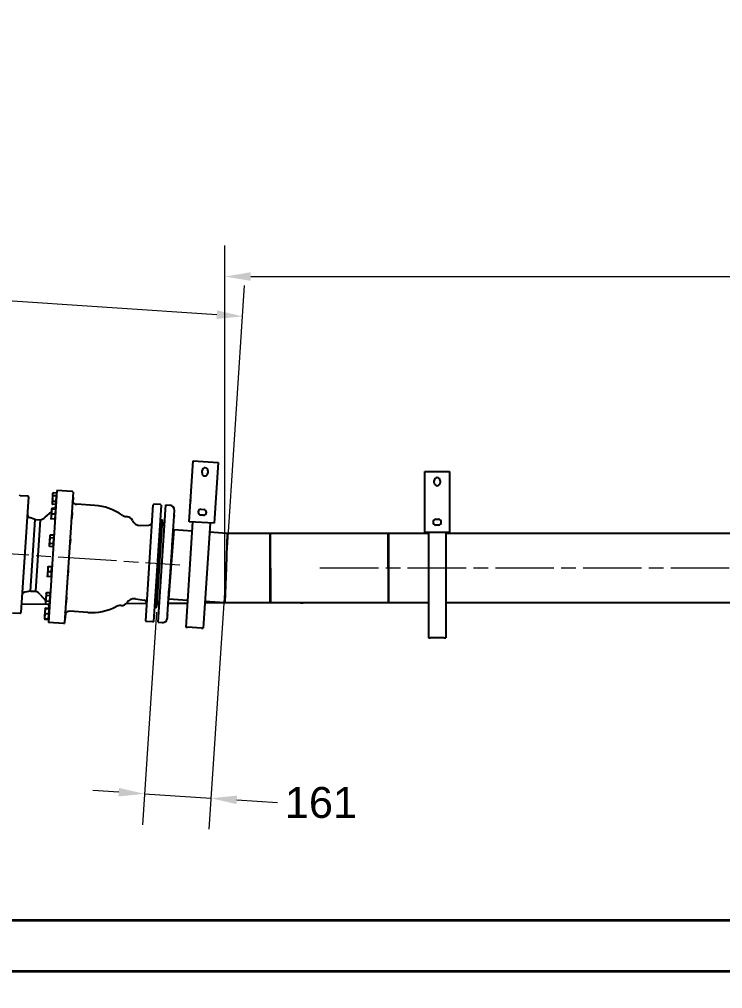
# Model space of a CAD drawing. Header units: millimetres. Extents: x 0 to 14850, y -38768 to 10500.
# Drawn here: x 2025 to 3728, y -41 to 2308 of the extents above; entities that cross this region are included whole.
import ezdxf

# ---------------------------------------------------------------- set-up
doc = ezdxf.new("R2010")
doc.units = ezdxf.units.MM
doc.header["$LTSCALE"] = 25
doc.linetypes.add('CHAIN', pattern=[0.3543, 0.2362, -0.0295, 0.0591, -0.0295])
doc.layers.get('0').update_dxf_attribs({"lineweight": 18})
for name, color, linetype, lineweight in [('Border', 7, 'Continuous', 35), ('Centerline', 7, 'Continuous', 18), ('Dimension', 7, 'Continuous', 18), ('Visible', 7, 'Continuous', 25)]:
    doc.layers.add(name, color=color, linetype=linetype, lineweight=lineweight)
doc.styles.add('Title', font='arial.ttf')
doc.dimstyles.new('Default - Method 2b', dxfattribs={"dimscale": 25, "dimtxt": 3, "dimasz": 2.5, "dimexe": 3, "dimexo": 0.5, "dimgap": 0.7, "dimtad": 0, "dimtoh": 1, "dimdec": 1, "dimrnd": 1e-08, "dimtxsty": 'Title', "dimcen": 0.09, "dimdle": 10, "dimclrd": 256, "dimclre": 256, "dimclrt": 7, "dimadec": 0, "dimazin": 2, "dimtfac": 0.833333, "dimtdec": 1, "dimtmove": 0, "dimatfit": 3, "dimfxl": 1, "dimtolj": 1, "dimlwd": -1, "dimlwe": -1, "dimarcsym": 0})

# ---------------------------------------------------------------- blocks, each defined once
blk = doc.blocks.new('Borders Bigadan Border')
at = {"layer": 'Border'}
for p, q in [((20, 5), (589, 5)), ((594, 0), (0, 0))]:
    blk.add_line(p, q, dxfattribs=at)
blk = doc.blocks.new('*D49')
at = {"layer": 'Defpoints', "color": 0, "transparency": 16777216}
for p in [(4831.7, 7436.9), (822.5, 7008.3), (6810.5, 6798.7), (3823.4, -38768.2)]:
    blk.add_point(p, dxfattribs=at)
at = {"layer": 'Dimension', "transparency": 16777216}
for p, q in [((821.7, 7020.8), (795.3, 7423.8)), ((6811.3, 6811.2), (6851.4, 7423.8))]:
    blk.add_line(p, q, dxfattribs=at)
blk.add_arc((3823.4, -38768.2), 46216.1, 86.32687, 93.67315, dxfattribs=at)
for points in [[(863.2, 7342.6), (861.9, 7363.4), (800.2, 7349)], [(6784.8, 7363.4), (6783.5, 7342.6), (6846.5, 7349)]]:
    blk.add_solid(points, dxfattribs=at)
at = {"layer": 'Dimension', "color": 7, "transparency": 16777216, "insert": (3778.9, 7465.4), "char_height": 75, "attachment_point": 7, "style": 'Title'}
blk.add_mtext('\\A1;8°', dxfattribs=at)
blk = doc.blocks.new('*D54')
at = {"layer": 'Defpoints', "color": 0, "transparency": 16777216}
for p in [(2565.7, 1588), (836.2, 1194.5), (2525.7, 978.5)]:
    blk.add_point(p, dxfattribs=at)
at = {"layer": 'Dimension', "transparency": 16777216}
for p, q in [((837.1, 1207), (874.2, 1774)), ((931.7, 1695.1), (1142, 1681.3)), ((2503.3, 1592.1), (1393.7, 1664.8)), ((2526.6, 991), (2570.6, 1662.8))]:
    blk.add_line(p, q, dxfattribs=at)
for points in [[(932.4, 1705.5), (931, 1684.7), (869.3, 1699.2)], [(2504, 1602.5), (2502.6, 1581.7), (2565.7, 1588)]]:
    blk.add_solid(points, dxfattribs=at)
at = {"layer": 'Dimension', "color": 7, "transparency": 16777216, "insert": (1159.5, 1634.8), "char_height": 75, "attachment_point": 7, "style": 'Title'}
blk.add_mtext('\\A1;1700', dxfattribs=at)
blk = doc.blocks.new('*D56')
at = {"layer": 'Defpoints', "color": 0, "transparency": 16777216}
for p in [(5123.2, 1684.5), (2523, 894.4), (5123.2, 894.4)]:
    blk.add_point(p, dxfattribs=at)
at = {"layer": 'Dimension', "transparency": 16777216}
for p, q in [((2523, 906.9), (2523, 1759.5)), ((5123.2, 906.9), (5123.2, 1759.5)), ((2585.5, 1684.5), (5060.7, 1684.5))]:
    blk.add_line(p, q, dxfattribs=at)
for points in [[(2585.5, 1695), (2585.5, 1674.1), (2523, 1684.5)], [(5060.7, 1695), (5060.7, 1674.1), (5123.2, 1684.5)]]:
    blk.add_solid(points, dxfattribs=at)
at = {"layer": 'Dimension', "color": 7, "transparency": 16777216, "insert": (3766.6, 1702), "char_height": 75, "attachment_point": 7, "style": 'Title'}
blk.add_mtext('\\A1;2600', dxfattribs=at)
blk = doc.blocks.new('*D64')
at = {"layer": 'Defpoints', "color": 0, "transparency": 16777216}
for p in [(2525.7, 978.5), (2357.7, 883.3), (2489.1, 420.2)]:
    blk.add_point(p, dxfattribs=at)
at = {"layer": 'Dimension', "transparency": 16777216}
for p, q in [((2524.9, 966.1), (2484.2, 345.4)), ((2356.8, 870.9), (2323.1, 356)), ((2265.6, 434.9), (2203.3, 439)), ((2328, 430.8), (2489.1, 420.2)), ((2551.5, 416.2), (2650.6, 409.7))]:
    blk.add_line(p, q, dxfattribs=at)
for points in [[(2266.3, 445.3), (2264.9, 424.5), (2328, 430.8)], [(2552.2, 426.5), (2550.8, 405.8), (2489.1, 420.2)]]:
    blk.add_solid(points, dxfattribs=at)
at = {"layer": 'Dimension', "color": 7, "transparency": 16777216, "insert": (2668.1, 371.4), "char_height": 75, "attachment_point": 7, "style": 'Title'}
blk.add_mtext('\\A1;161', dxfattribs=at)

msp = doc.modelspace()

# ---------------------------------------------------------------- linework, layer by layer
at = {"layer": 'Centerline', "linetype": 'CHAIN', "ltscale": 23.990969}
for p, q in [((1058.57, 1074.72), (2413.99, 985.86)), ((2753.03, 978.54), (5182.91, 978.54))]:
    msp.add_line(p, q, dxfattribs=at)
at = {"layer": 'Visible'}
for p, q in [((2436.61, 1090.36), (2446.29, 1238.04)), ((2446.29, 1238.04), (2506.17, 1234.11)), ((2506.17, 1234.11), (2496.48, 1086.43)), ((2467.41, 1208.59), (2467.81, 1214.58)), ((2481.78, 1213.67), (2481.38, 1207.68)), ((3007.09, 1064.29), (3007.09, 1212.29)), ((3007.09, 1212.29), (3067.09, 1212.29)), ((3067.09, 1212.29), (3067.09, 1064.29)), ((3030.09, 1184.29), (3030.09, 1190.29)), ((3044.09, 1190.29), (3044.09, 1184.29)), ((2027.15, 1154.03), (2045.11, 1152.85)), ((2116.11, 1165.73), (2095.17, 846.42)), ((2105.5, 1156.86), (2104.82, 1146.49)), ((2105.61, 1158.46), (2105.5, 1156.86)), ((2105.61, 1158.46), (2106.8, 1160.25)), ((2114.46, 1152.8), (2106.35, 1153.33)), ((2114.91, 1159.71), (2106.8, 1160.25)), ((2114.46, 1152.8), (2113.55, 1138.97)), ((2114.91, 1159.71), (2114.46, 1152.8)), ((2114.72, 1156.86), (2115.52, 1156.81)), ((2153.53, 1163.28), (2116.11, 1165.73)), ((2154.93, 1161.69), (2134.19, 845.36)), ((2155.16, 1149.98), (2154.23, 1151.04)), ((2046.98, 1150.72), (2028.6, 870.33)), ((2104.14, 1136.12), (2104.04, 1134.52)), ((2104.04, 1134.52), (2104.99, 1132.59)), ((2104.82, 1146.49), (2104.14, 1136.12)), ((2113.1, 1132.06), (2104.99, 1132.59)), ((2113.55, 1138.97), (2105.44, 1139.51)), ((2113.55, 1138.97), (2113.1, 1132.06)), ((2113.28, 1134.91), (2114.08, 1134.86)), ((2154.27, 1136.46), (2153.48, 1135.77)), ((2155.16, 1149.98), (2154.27, 1136.46)), ((2207.44, 1129.68), (2163.04, 1132.59)), ((2330.91, 850.01), (2349.36, 1131.4)), ((2368.32, 1130.16), (2349.87, 848.76)), ((2366.92, 1131.75), (2350.96, 1132.8)), ((2361.25, 846.51), (2379.89, 1130.9)), ((2379.89, 1130.9), (2389.37, 1130.28)), ((2439.31, 1143.04), (2438.79, 1135.06)), ((2439.54, 1135.01), (2438.79, 1135.06)), ((2440.06, 1142.99), (2439.31, 1143.04)), ((2087.55, 1101.04), (2102.72, 1114.33)), ((2102.76, 1115.03), (2101.98, 1103.05)), ((2103.15, 1121.02), (2102.76, 1115.03)), ((2103.15, 1121.02), (2104.34, 1122.8)), ((2111.55, 1108.44), (2103.44, 1108.97)), ((2112.33, 1120.41), (2104.22, 1120.95)), ((2110.73, 1122.38), (2104.34, 1122.8)), ((2111.55, 1108.44), (2110.76, 1096.47)), ((2112.33, 1120.41), (2111.55, 1108.44)), ((2112.27, 1119.42), (2113.07, 1119.36)), ((2152.7, 1112.53), (2151.77, 1113.59)), ((2152.7, 1112.53), (2151.82, 1099.01)), ((2399.8, 1105.83), (2399.66, 1103.77)), ((2399.8, 1105.83), (2400.56, 1117.52)), ((2470.72, 1106.16), (2464.73, 1106.55)), ((2465.65, 1120.52), (2471.64, 1120.13)), ((2063.43, 1096.03), (2049.75, 1100.42)), ((2052.05, 922.4), (2063.43, 1096.03)), ((2063.43, 1096.03), (2075.54, 1095.24)), ((2075.54, 1095.24), (2064.15, 921.61)), ((2101.98, 1103.05), (2101.58, 1097.07)), ((2110.76, 1096.47), (2102.65, 1097)), ((2110.83, 1097.46), (2111.63, 1097.41)), ((2151.82, 1099.01), (2150.76, 1098.09)), ((2285.99, 1102.49), (2284.04, 1102.61)), ((2317.86, 1081.46), (2338.94, 1082.24)), ((2355.16, 883.49), (2369.02, 1095.04)), ((2357.65, 883.33), (2371.52, 1094.87)), ((2368.96, 1094.04), (2366.08, 1095.96)), ((2369.02, 1095.04), (2371.52, 1094.87)), ((2395.02, 1032.99), (2399.66, 1103.77)), ((2444.6, 1089.83), (2427.9, 835.13)), ((2496.48, 1086.43), (2436.61, 1090.36)), ((2487, 1087.05), (2470.31, 832.35)), ((3034.09, 1096.29), (3040.09, 1096.29)), ((3040.09, 1082.29), (3034.09, 1082.29)), ((2098.9, 1056.15), (2100.09, 1057.94)), ((2108.2, 1057.4), (2100.09, 1057.94)), ((2108.2, 1057.4), (2107.75, 1050.49)), ((2387.15, 903.29), (2400.27, 1071.09)), ((2399.45, 1060.52), (2396.82, 1060.5)), ((2400.27, 1071.09), (2443.18, 1068.28)), ((2485.59, 1065.5), (2528.49, 1062.69)), ((2528.49, 1062.69), (2525.74, 978.54)), ((2528.49, 1062.69), (2632.24, 1062.69)), ((2632.24, 1062.69), (2633.21, 894.39)), ((2632.74, 1061.86), (2632.24, 1061.86)), ((2632.74, 894.39), (2632.74, 1062.69)), ((2632.74, 1062.69), (2918.74, 1062.69)), ((2919.21, 894.39), (2918.24, 1062.69)), ((2918.24, 1062.69), (3015.84, 1062.69)), ((2918.74, 1062.69), (2918.74, 894.39)), ((3067.09, 1064.29), (3007.09, 1064.29)), ((3015.84, 1064.29), (3015.84, 809.04)), ((3058.34, 1064.29), (3058.34, 809.04)), ((3058.34, 1062.69), (5015.84, 1062.69)), ((2097.44, 1033.81), (2097.33, 1032.2)), ((2098.12, 1044.18), (2097.44, 1033.81)), ((2098.8, 1054.55), (2098.12, 1044.18)), ((2106.84, 1036.66), (2098.73, 1037.2)), ((2098.9, 1056.15), (2098.8, 1054.55)), ((2107.75, 1050.49), (2099.64, 1051.02)), ((2106.84, 1036.66), (2106.39, 1029.75)), ((2107.75, 1050.49), (2106.84, 1036.66)), ((2108.02, 1054.55), (2108.82, 1054.5)), ((2147.57, 1034.15), (2146.5, 1033.22)), ((2148.45, 1047.67), (2147.52, 1048.73)), ((2148.45, 1047.67), (2147.57, 1034.15)), ((2097.33, 1032.2), (2098.28, 1030.28)), ((2106.39, 1029.75), (2098.28, 1030.28)), ((2106.58, 1032.6), (2107.38, 1032.55)), ((2388.49, 933.38), (2394.72, 1028.46)), ((2395.02, 1032.99), (2394.72, 1028.46)), ((2092.81, 963.29), (2092.42, 957.31)), ((2093.6, 975.27), (2092.81, 963.29)), ((2093.99, 981.26), (2093.6, 975.27)), ((2102.39, 968.68), (2094.28, 969.21)), ((2103.17, 980.65), (2095.06, 981.19)), ((2102.39, 968.68), (2101.6, 956.71)), ((2103.17, 980.65), (2102.39, 968.68)), ((2103.11, 979.66), (2103.91, 979.6)), ((2143.54, 972.77), (2142.61, 973.83)), ((2143.54, 972.77), (2142.66, 959.25)), ((2525.74, 978.54), (2522.98, 894.39)), ((2101.6, 956.71), (2093.49, 957.24)), ((2101.67, 957.7), (2102.47, 957.65)), ((2142.66, 959.25), (2141.59, 958.32)), ((2052.05, 922.4), (2037.91, 919.84)), ((2052.05, 922.4), (2064.15, 921.61)), ((2089.74, 916.39), (2089.63, 914.79)), ((2089.74, 916.39), (2090.93, 918.18)), ((2099.04, 917.64), (2090.93, 918.18)), ((2099.04, 917.64), (2098.59, 910.73)), ((2384.03, 865.36), (2388.21, 929.05)), ((2388.49, 933.38), (2388.21, 929.05)), ((2075.31, 914.29), (2088.61, 899.13)), ((2088.28, 894.05), (2088.17, 892.45)), ((2088.95, 904.42), (2088.28, 894.05)), ((2089.63, 914.79), (2088.95, 904.42)), ((2097.68, 896.9), (2089.57, 897.44)), ((2098.59, 910.73), (2090.48, 911.26)), ((2097.68, 896.9), (2097.23, 889.99)), ((2097.42, 892.84), (2098.21, 892.79)), ((2098.59, 910.73), (2097.68, 896.9)), ((2098.85, 914.79), (2099.65, 914.74)), ((2138.4, 894.39), (2137.34, 893.46)), ((2139.29, 907.91), (2138.37, 908.96)), ((2139.29, 907.91), (2138.4, 894.39)), ((2306.2, 903.63), (2327, 900.11)), ((2387.15, 903.29), (2432.17, 900.34)), ((2708.8, 894), (2474.26, 892.65)), ((2474.58, 897.56), (2522.98, 894.39)), ((2522.98, 894.39), (2633.21, 894.39)), ((2632.74, 894.39), (2918.74, 894.39)), ((2919.21, 894.39), (3015.84, 894.39)), ((3058.34, 894.39), (5015.84, 894.39)), ((2008.51, 869.64), (2026.47, 868.46)), ((2090.5, 890.43), (2029.89, 890.08)), ((2086.89, 872.96), (2086.11, 860.98)), ((2087.28, 878.95), (2086.89, 872.96)), ((2087.28, 878.95), (2088.48, 880.73)), ((2088.17, 892.45), (2089.12, 890.52)), ((2096.47, 878.34), (2088.35, 878.88)), ((2096.59, 880.2), (2088.48, 880.73)), ((2097.23, 889.99), (2089.12, 890.52)), ((2096.47, 878.34), (2095.68, 866.37)), ((2096.4, 877.35), (2097.2, 877.29)), ((2096.59, 880.2), (2096.47, 878.34)), ((2136.84, 870.46), (2135.95, 856.94)), ((2136.84, 870.46), (2136.14, 871.25)), ((2190.44, 870.24), (2146.03, 873.15)), ((2271.86, 886.95), (2269.91, 887.08)), ((2333.65, 891.83), (2283.68, 891.55)), ((2355.22, 884.49), (2352.11, 882.96)), ((2355.16, 883.49), (2357.65, 883.33)), ((2360.13, 891.99), (2358.22, 891.98)), ((2431.65, 892.4), (2385.79, 892.14)), ((2086.11, 860.98), (2085.72, 855)), ((2085.72, 855), (2086.66, 853.07)), ((2094.77, 852.54), (2086.66, 853.07)), ((2094.9, 854.39), (2086.78, 854.93)), ((2095.68, 866.37), (2087.57, 866.9)), ((2094.9, 854.39), (2094.77, 852.54)), ((2095.68, 866.37), (2094.9, 854.39)), ((2094.96, 855.39), (2095.76, 855.34)), ((2132.59, 843.97), (2095.17, 846.42)), ((2135.95, 856.94), (2134.89, 856.01)), ((2348.28, 847.36), (2332.31, 848.41)), ((2361.25, 846.51), (2370.73, 845.89)), ((2383.49, 857.08), (2383.93, 863.76)), ((2384.03, 865.36), (2383.93, 863.76)), ((2427.9, 835.13), (2431.89, 834.87)), ((2466.32, 832.61), (2431.89, 834.87)), ((2466.32, 832.61), (2470.31, 832.35)), ((3015.84, 809.04), (3019.84, 809.04)), ((3054.34, 809.04), (3019.84, 809.04)), ((3054.34, 809.04), (3058.34, 809.04))]:
    msp.add_line(p, q, dxfattribs=at)
for centre, radius, start, end in [((2474.4, 1208.14), 7, 176.24937, 356.24937), ((2474.79, 1214.12), 7, 356.24937, 176.24937), ((3037.09, 1190.29), 7, 0, 180), ((3037.09, 1184.29), 7, 180, 0), ((2027.02, 1152.03), 2, 86.24937, 176.24937), ((2044.98, 1150.85), 2, 356.24937, 86.24937), ((2153.43, 1161.78), 1.5, 356.24937, 86.24937), ((2093.93, 1133.23), 20, 320.83883, 356.24937), ((2163.69, 1142.57), 10, 202.0913, 266.24937), ((2198.94, 999.96), 130, 54.82546, 86.24937), ((2350.86, 1131.3), 1.5, 86.24937, 176.24937), ((2366.82, 1130.26), 1.5, 356.24937, 86.24937), ((2388.59, 1118.31), 12, 356.24937, 86.24937), ((2052.2, 1108.04), 8, 176.24937, 252.21312), ((2285.35, 1122.57), 20, 234.82546, 266.24937), ((2465.19, 1113.54), 7, 86.24937, 266.24937), ((2471.18, 1113.14), 7, 266.24937, 86.24937), ((2071.07, 1119.83), 25, 280.28561, 311.24937), ((2285.01, 1087.52), 15, 23.45226, 86.24937), ((2317.12, 1101.45), 20, 203.45226, 272.11794), ((2338.64, 1090.23), 8, 272.11794, 356.24937), ((2381.51, 1079.19), 11, 113.28506, 176.24937), ((3034.09, 1089.29), 7, 90, 270), ((3040.09, 1089.29), 7, 270, 90), ((2039.34, 911.97), 8, 100.28561, 176.24937), ((2056.52, 897.8), 25, 41.24937, 72.21312), ((2272.84, 901.92), 15, 266.24937, 329.04647), ((2302.86, 883.91), 20, 80.3808, 149.04647), ((2325.66, 892.22), 8, 356.24937, 80.3808), ((2369.61, 897.58), 11, 176.24937, 239.21367), ((2026.6, 870.46), 2, 266.24937, 356.24937), ((2077.43, 881.54), 20, 356.24937, 25.36742), ((2145.38, 863.17), 10, 86.24937, 150.40743), ((2198.94, 999.96), 130, 266.24937, 297.67327), ((2268.6, 867.12), 20, 86.24937, 117.67327), ((2332.41, 849.91), 1.5, 176.24937, 266.24937), ((2348.38, 848.86), 1.5, 266.24937, 356.24937), ((2371.52, 857.87), 12, 266.24937, 356.24937), ((2132.69, 845.46), 1.5, 266.24937, 356.24937)]:
    msp.add_arc(centre, radius, start, end, dxfattribs=at)
msp.add_ellipse((2708.31, 978.15), major_axis=(0.49, -84.15), ratio=0.7071068, start_param=6.1829987, end_param=6.3752125, dxfattribs=at)
for points, weights in [([(2106.35, 1153.33), (2105.03, 1149.7), (2104.82, 1146.49)], [1, 1.0379548493, 1]), ([(2105.5, 1156.86), (2105.4, 1155.26), (2106.35, 1153.33)], [1, 1.0379548493, 1]), ([(2106.8, 1160.25), (2105.61, 1158.46), (2105.5, 1156.86)], [1, 1.0379548493, 1]), ([(2104.14, 1136.12), (2104.04, 1134.52), (2104.99, 1132.59)], [1, 1.0379548493, 1]), ([(2105.44, 1139.51), (2104.25, 1137.72), (2104.14, 1136.12)], [1, 1.0379548493, 1]), ([(2104.82, 1146.49), (2104.61, 1143.28), (2105.44, 1139.51)], [1, 1.0379548493, 1]), ([(2103.44, 1108.97), (2102.16, 1105.83), (2101.98, 1103.05)], [1, 1.0379548493, 1]), ([(2102.76, 1115.03), (2102.58, 1112.25), (2103.44, 1108.97)], [1, 1.0379548493, 1]), ([(2104.22, 1120.95), (2102.94, 1117.81), (2102.76, 1115.03)], [1, 1.0379548493, 1]), ([(2103.15, 1121.02), (2103.15, 1121.02), (2104.22, 1120.95)], [1, 1.0379548493, 1]), ([(2104.34, 1122.8), (2103.72, 1121.86), (2103.4, 1121)], [1, 1.01965956375, 1.01895290532]), ([(2102.65, 1097), (2101.58, 1097.07), (2101.58, 1097.07)], [1, 1.0379548493, 1]), ([(2101.98, 1103.05), (2101.79, 1100.28), (2102.65, 1097)], [1, 1.0379548493, 1]), ([(2100.09, 1057.94), (2098.9, 1056.15), (2098.8, 1054.55)], [1, 1.0379548493, 1]), ([(2097.44, 1033.81), (2097.33, 1032.2), (2098.28, 1030.28)], [1, 1.0379548493, 1]), ([(2098.73, 1037.2), (2097.54, 1035.41), (2097.44, 1033.81)], [1, 1.0379548493, 1]), ([(2098.12, 1044.18), (2097.91, 1040.97), (2098.73, 1037.2)], [1, 1.0379548493, 1]), ([(2099.64, 1051.02), (2098.33, 1047.39), (2098.12, 1044.18)], [1, 1.0379548493, 1]), ([(2098.8, 1054.55), (2098.69, 1052.94), (2099.64, 1051.02)], [1, 1.0379548493, 1]), ([(2092.81, 963.29), (2092.63, 960.52), (2093.49, 957.24)], [1, 1.0379548493, 1]), ([(2094.28, 969.21), (2093, 966.07), (2092.81, 963.29)], [1, 1.0379548493, 1]), ([(2093.6, 975.27), (2093.42, 972.49), (2094.28, 969.21)], [1, 1.0379548493, 1]), ([(2095.06, 981.19), (2093.78, 978.05), (2093.6, 975.27)], [1, 1.0379548493, 1]), ([(2093.99, 981.26), (2093.99, 981.26), (2095.06, 981.19)], [1, 1.0379548493, 1]), ([(2093.49, 957.24), (2092.42, 957.31), (2092.42, 957.31)], [1, 1.0379548493, 1]), ([(2090.93, 918.18), (2089.74, 916.39), (2089.63, 914.79)], [1, 1.0379548493, 1]), ([(2088.28, 894.05), (2088.17, 892.45), (2089.12, 890.52)], [1, 1.0379548493, 1]), ([(2089.57, 897.44), (2088.38, 895.65), (2088.28, 894.05)], [1, 1.0379548493, 1]), ([(2088.95, 904.42), (2088.74, 901.21), (2089.57, 897.44)], [1, 1.0379548493, 1]), ([(2090.48, 911.26), (2089.17, 907.63), (2088.95, 904.42)], [1, 1.0379548493, 1]), ([(2089.63, 914.79), (2089.53, 913.19), (2090.48, 911.26)], [1, 1.0379548493, 1]), ([(2086.89, 872.96), (2086.71, 870.18), (2087.57, 866.9)], [1, 1.0379548493, 1]), ([(2088.35, 878.88), (2087.07, 875.74), (2086.89, 872.96)], [1, 1.0379548493, 1]), ([(2087.28, 878.95), (2087.28, 878.95), (2088.35, 878.88)], [1, 1.0379548493, 1]), ([(2088.48, 880.73), (2087.85, 879.79), (2087.53, 878.93)], [1, 1.01965956375, 1.01895290532]), ([(2086.78, 854.93), (2085.72, 855), (2085.72, 855)], [1, 1.0379548493, 1]), ([(2085.96, 854.98), (2086.16, 854.09), (2086.66, 853.07)], [1.01895290532, 1.01965956375, 1]), ([(2086.11, 860.98), (2085.93, 858.21), (2086.78, 854.93)], [1, 1.0379548493, 1]), ([(2087.57, 866.9), (2086.29, 863.76), (2086.11, 860.98)], [1, 1.0379548493, 1])]:
    msp.add_rational_spline(points, weights, degree=2, dxfattribs=at)
for points, knots in [([(2153.48, 1135.77), (2153.48, 1135.76), (2153.47, 1135.76), (2153.43, 1135.74), (2153.37, 1135.82), (2153.29, 1136.18), (2153.27, 1136.46), (2153.3, 1136.84)], [2.23171863, 2.23171863, 2.23171863, 2.23171863, 2.25494292, 2.25494292, 2.4488197, 2.4488197, 2.6508871, 2.6508871, 2.6508871, 2.6508871]), ([(2399.66, 1103.77), (2399.67, 1103.96), (2399.69, 1104.15), (2399.73, 1104.83), (2399.75, 1105.24), (2399.78, 1105.65), (2399.79, 1105.75), (2399.8, 1105.83)], [-2.19527918, -2.19527918, -2.19527918, -2.19527918, -2.09934923, -2.09934923, -1.8229843, -1.8229843, -1.70977025, -1.70977025, -1.70977025, -1.70977025]), ([(2394.72, 1028.46), (2394.74, 1028.78), (2394.77, 1029.1), (2394.84, 1030.31), (2394.9, 1031.18), (2394.98, 1032.34), (2395, 1032.67), (2395.02, 1032.99)], [-2.19527918, -2.19527918, -2.19527918, -2.19527918, -2.09934923, -2.09934923, -1.8229843, -1.8229843, -1.70977025, -1.70977025, -1.70977025, -1.70977025]), ([(2388.21, 929.05), (2388.22, 929.3), (2388.24, 929.56), (2388.31, 930.59), (2388.36, 931.42), (2388.44, 932.65), (2388.47, 933.01), (2388.49, 933.38)], [-2.19527918, -2.19527918, -2.19527918, -2.19527918, -2.09934923, -2.09934923, -1.8229843, -1.8229843, -1.70977025, -1.70977025, -1.70977025, -1.70977025]), ([(2135.82, 870.21), (2135.84, 870.59), (2135.9, 870.86), (2136.03, 871.22), (2136.1, 871.3), (2136.14, 871.25)], [1.44816762, 1.44816762, 1.44816762, 1.44816762, 1.6622591, 1.6622591, 1.88681946, 1.88681946, 1.88681946, 1.88681946]), ([(2383.93, 863.76), (2383.93, 863.79), (2383.93, 863.85), (2383.95, 864.1), (2383.97, 864.4), (2384.01, 864.97), (2384.02, 865.16), (2384.03, 865.36)], [-2.19527918, -2.19527918, -2.19527918, -2.19527918, -2.09934923, -2.09934923, -1.8229843, -1.8229843, -1.70977025, -1.70977025, -1.70977025, -1.70977025])]:
    msp.add_open_spline(points, degree=3, knots=knots, dxfattribs=at)
for points in [[(2150.76, 1098.09), (2150.76, 1098.08), (2150.76, 1098.09), (2150.76, 1098.1)], [(2138.36, 908.95), (2138.36, 908.96), (2138.36, 908.97), (2138.37, 908.96)]]:
    msp.add_open_spline(points, degree=3, dxfattribs=at)

# ---------------------------------------------------------------- block references
at = {"xscale": 25, "yscale": 25, "zscale": 25}
msp.add_blockref('Borders Bigadan Border', (0, 0), dxfattribs=at)

# ---------------------------------------------------------------- dimensions: what is measured, and where the dimension line sits
at = {"layer": 'Dimension'}
dim = msp.add_angular_dim_3p(base=(4831.73, 7436.95), center=(3823.37, -38768.17), p1=(6810.47, 6798.71), p2=(822.51, 7008.3), dimstyle='Default - Method 2b', override={"dimgap": 0.7, "dimtad": 3, "dimtih": 1, "dimadec": 0, "dimtol": 0, "dimlim": 0, "dimtp": 0, "dimtm": 0, "dimtdec": 0}, dxfattribs=at)
dim.commit()
dim.dimension.update_dxf_attribs({"geometry": '*D49', "text_midpoint": (3823.36, 7447.95), "dimtype": 165})
for base, p1, p2, angle, override, picture, middle in [((5123.17, 1684.55), (2522.98, 894.39), (5123.17, 894.39), 180, {"dimgap": 0.7, "dimtad": 1, "dimtoh": 0, "dimdec": 0, "dimtol": 0, "dimlim": 0, "dimtp": 0, "dimtm": 0, "dimtdec": 1, "dimtofl": 0, "dimatfit": 1}, '*D56', (3879.11, 1684.55)), ((2565.69, 1587.98), (836.25, 1194.52), (2525.74, 978.54), 176.24937, {"dimgap": 0.7, "dimtih": 1, "dimdec": 1, "dimtol": 0, "dimlim": 0, "dimtp": 0, "dimtm": 0, "dimtdec": 1, "dimtofl": 0, "dimatfit": 1}, '*D54', (1267.85, 1673.06)), ((2489.1401, 420.2419), (2357.6508, 883.3282), (2525.7388, 978.5368), 176.24937, {"dimgap": 0.7, "dimtih": 1, "dimdec": 0, "dimtol": 0, "dimlim": 0, "dimtp": 0, "dimtm": 0, "dimtdec": 1, "dimtofl": 1, "dimatfit": 1}, '*D64', (2740.1851, 409.6574))]:
    dim = msp.add_linear_dim(base=base, p1=p1, p2=p2, angle=angle, dimstyle='Default - Method 2b', override=override, dxfattribs=at)
    dim.commit()
    dim.dimension.update_dxf_attribs({"geometry": picture, "text_midpoint": middle, "dimtype": 160})

doc.saveas('drawing.dxf')
